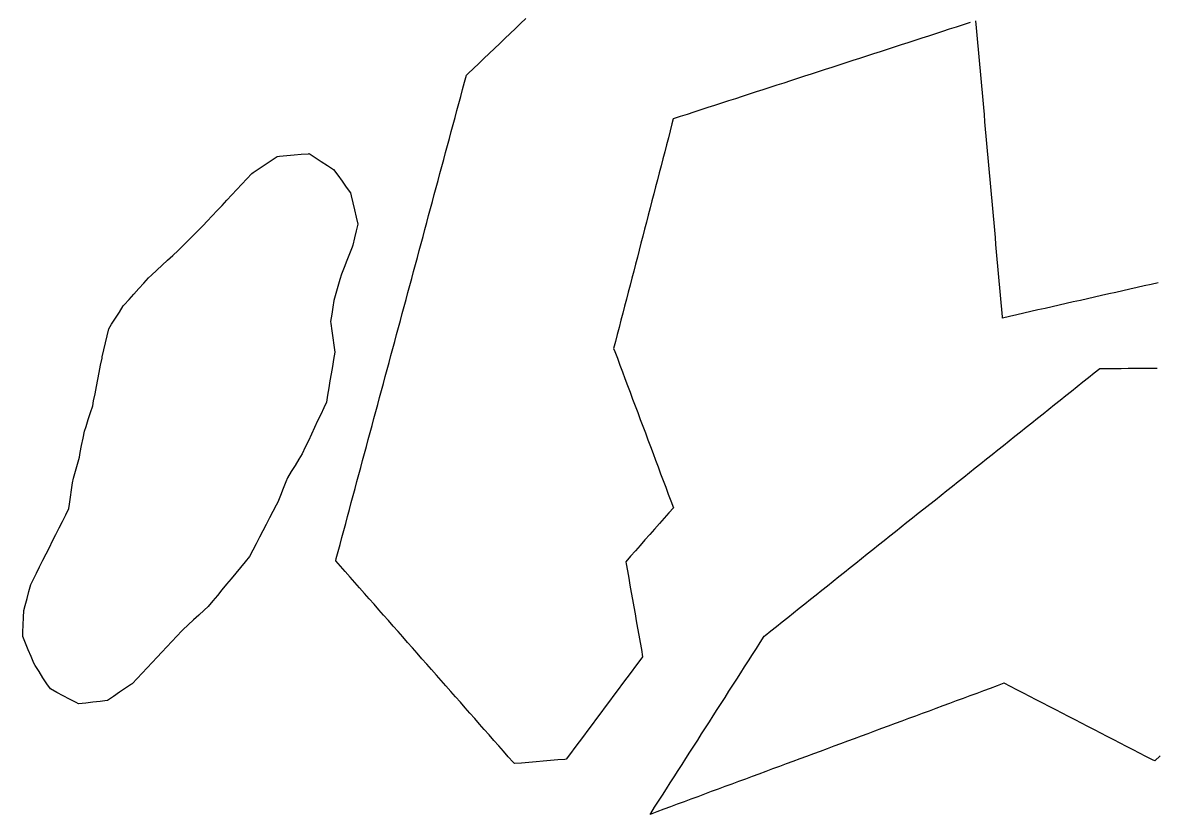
# Model space of a CAD drawing. Header units: millimetres. Extents: x 230 to 3347, y 514 to 5196.
# Drawn here: x 1893.8 to 2050.1, y 3985.7 to 4094.8 of the extents above; entities that cross this region are included whole.
import ezdxf

# ---------------------------------------------------------------- set-up
doc = ezdxf.new("R2010")
doc.units = ezdxf.units.MM
for name, color, linetype in [('ALL_HOLES', 1, 'Continuous'), ('ALL_ISLANDS', 7, 'Continuous'), ('OUTLINE_ISLAND_01', 7, 'Continuous'), ('OUTLINE_ISLAND_01_HOLE_272', 1, 'Continuous')]:
    doc.layers.add(name, color=color, linetype=linetype)

msp = doc.modelspace()

# ---------------------------------------------------------------- linework, layer by layer
at = {"layer": 'ALL_HOLES'}
msp.add_lwpolyline([(1933.3165, 4076.7615), (1934.1549, 4076.2165), (1934.9934, 4075.6715), (1935.8318, 4075.1265), (1936.6703, 4074.5816), (1937.255, 4073.7785), (1937.8436, 4072.9701), (1938.4322, 4072.1616), (1939.0207, 4071.3532), (1939.116, 4070.9464), (1939.3439, 4069.9727), (1939.5718, 4068.999), (1939.7998, 4068.0253), (1940.0277, 4067.0517), (1939.8076, 4066.1102), (1939.5799, 4065.1365), (1939.3522, 4064.1628), (1939.2372, 4063.8735), (1938.8679, 4062.9442), (1938.4986, 4062.0149), (1938.1292, 4061.0856), (1937.7599, 4060.1563), (1937.5378, 4059.3943), (1937.2579, 4058.4343), (1936.9781, 4057.4742), (1936.6983, 4056.5142), (1936.5653, 4055.6038), (1936.4209, 4054.6143), (1936.2764, 4053.6248), (1936.3132, 4053.3495), (1936.4458, 4052.3583), (1936.5784, 4051.3671), (1936.711, 4050.376), (1936.8436, 4049.3848), (1936.6796, 4048.4005), (1936.5153, 4047.4141), (1936.351, 4046.4277), (1936.1866, 4045.4413), (1936.0223, 4044.4549), (1935.858, 4043.4685), (1935.6937, 4042.4821), (1935.3349, 4041.7182), (1934.9099, 4040.813), (1934.4849, 4039.9078), (1934.0598, 4039.0027), (1933.6348, 4038.0975), (1933.2097, 4037.1923), (1932.7847, 4036.2871), (1932.3596, 4035.382), (1931.8988, 4034.6322), (1931.3753, 4033.7802), (1930.8517, 4032.9282), (1930.3281, 4032.0762), (1930.1002, 4031.5079), (1929.7281, 4030.5797), (1929.3559, 4029.6515), (1928.9838, 4028.7234), (1928.7747, 4028.3178), (1928.3164, 4027.429), (1927.8581, 4026.5402), (1927.3998, 4025.6514), (1926.9416, 4024.7626), (1926.4833, 4023.8738), (1926.025, 4022.985), (1925.5667, 4022.0962), (1925.1085, 4021.2074), (1924.5004, 4020.476), (1923.8611, 4019.7071), (1923.2217, 4018.9381), (1922.5824, 4018.1692), (1921.9431, 4017.4002), (1921.3038, 4016.6313), (1920.6645, 4015.8623), (1920.0252, 4015.0934), (1919.3859, 4014.3244), (1918.8572, 4013.8349), (1918.1234, 4013.1555), (1917.3897, 4012.4761), (1916.6559, 4011.7967), (1915.9221, 4011.1173), (1915.7767, 4010.9631), (1915.0906, 4010.2356), (1914.4045, 4009.508), (1913.7184, 4008.7805), (1913.0323, 4008.053), (1912.3463, 4007.3255), (1911.6602, 4006.598), (1910.9741, 4005.8704), (1910.288, 4005.1429), (1909.6019, 4004.4154), (1908.9158, 4003.6879), (1908.8444, 4003.6389), (1908.0196, 4003.0734), (1907.1949, 4002.5079), (1906.3701, 4001.9424), (1905.5453, 4001.377), (1905.4955, 4001.3712), (1904.5021, 4001.2564), (1903.5087, 4001.1415), (1902.5153, 4001.0267), (1901.522, 4000.9119), (1901.1929, 4001.0864), (1900.3094, 4001.5548), (1899.4258, 4002.0232), (1898.5423, 4002.4916), (1897.6588, 4002.96), (1897.1838, 4003.6825), (1896.6345, 4004.5181), (1896.0851, 4005.3537), (1895.5358, 4006.1892), (1895.393, 4006.5266), (1895.0031, 4007.4474), (1894.6132, 4008.3683), (1894.2233, 4009.2892), (1893.8335, 4010.21), (1893.8607, 4010.8055), (1893.9065, 4011.8045), (1893.9522, 4012.8034), (1893.9979, 4013.8024), (1894.1763, 4014.4716), (1894.4338, 4015.4379), (1894.6912, 4016.4042), (1894.9487, 4017.3705), (1895.2738, 4018.0179), (1895.7224, 4018.9116), (1896.1711, 4019.8053), (1896.6197, 4020.699), (1897.0684, 4021.5927), (1897.517, 4022.4864), (1897.9657, 4023.3801), (1898.4144, 4024.2738), (1898.863, 4025.1675), (1899.3117, 4026.0612), (1899.7603, 4026.9549), (1900.209, 4027.8486), (1900.2867, 4028.4294), (1900.4194, 4029.4206), (1900.552, 4030.4117), (1900.6847, 4031.4029), (1900.8565, 4032.0339), (1901.1191, 4032.9987), (1901.3818, 4033.9636), (1901.6445, 4034.9285), (1901.7692, 4035.5588), (1901.9632, 4036.5398), (1902.1572, 4037.5208), (1902.3512, 4038.5018), (1902.5647, 4039.1635), (1902.8719, 4040.1152), (1903.179, 4041.0669), (1903.4862, 4042.0185), (1903.616, 4042.6805), (1903.8083, 4043.6618), (1904.0007, 4044.6432), (1904.1931, 4045.6245), (1904.3855, 4046.6058), (1904.5778, 4047.5871), (1904.7702, 4048.5685), (1904.8084, 4048.7344), (1905.0327, 4049.7089), (1905.2571, 4050.6835), (1905.4814, 4051.658), (1905.7057, 4052.6325), (1906.089, 4053.2362), (1906.625, 4054.0804), (1907.1609, 4054.9246), (1907.6969, 4055.7689), (1907.8363, 4055.9234), (1908.506, 4056.6661), (1909.1757, 4057.4087), (1909.8455, 4058.1513), (1910.5152, 4058.8939), (1911.1849, 4059.6366), (1911.5943, 4060.0161), (1912.3276, 4060.6959), (1913.061, 4061.3758), (1913.7943, 4062.0556), (1914.5277, 4062.7355), (1915.2611, 4063.4153), (1915.8888, 4064.042), (1916.5965, 4064.7485), (1917.3042, 4065.455), (1918.0119, 4066.1615), (1918.7197, 4066.868), (1919.2562, 4067.442), (1919.939, 4068.1725), (1920.6218, 4068.9031), (1921.3047, 4069.6337), (1921.9875, 4070.3643), (1922.6704, 4071.0948), (1923.3532, 4071.8254), (1924.036, 4072.556), (1924.7189, 4073.2865), (1925.4017, 4074.0171), (1925.5941, 4074.1474), (1926.422, 4074.7082), (1927.25, 4075.269), (1928.0779, 4075.8298), (1928.9058, 4076.3907), (1929.2434, 4076.419), (1930.2399, 4076.5028), (1931.2364, 4076.5866), (1932.2329, 4076.6704), (1933.2294, 4076.7542)], close=True, dxfattribs=at)
at = {"layer": 'ALL_ISLANDS'}
for points in [[(2024.3939, 4094.8304), (2023.4427, 4094.5218), (2022.4915, 4094.2131), (2021.5404, 4093.9045), (2020.5892, 4093.5959), (2019.638, 4093.2872), (2018.6868, 4092.9786), (2017.7357, 4092.6699), (2016.7845, 4092.3613), (2015.8333, 4092.0526), (2014.8821, 4091.744), (2013.9309, 4091.4353), (2012.9798, 4091.1267), (2012.0286, 4090.818), (2011.0774, 4090.5094), (2010.1262, 4090.2008), (2009.1751, 4089.8921), (2008.2239, 4089.5835), (2007.2727, 4089.2748), (2006.3215, 4088.9662), (2005.3704, 4088.6575), (2004.4192, 4088.3489), (2003.468, 4088.0402), (2002.5168, 4087.7316), (2001.5656, 4087.423), (2000.6145, 4087.1143), (1999.6633, 4086.8057), (1998.7121, 4086.497), (1997.7609, 4086.1884), (1996.8098, 4085.8797), (1995.8586, 4085.5711), (1994.9074, 4085.2624), (1993.9562, 4084.9538), (1993.005, 4084.6451), (1992.0539, 4084.3365), (1991.1027, 4084.0279), (1990.1515, 4083.7192), (1989.2003, 4083.4106), (1988.2492, 4083.1019), (1987.298, 4082.7933), (1986.3468, 4082.4846), (1985.3956, 4082.176), (1984.4445, 4081.8673), (1983.4933, 4081.5587), (1983.3187, 4080.886), (1983.0674, 4079.9181), (1982.8161, 4078.9502), (1982.5649, 4077.9823), (1982.3136, 4077.0144), (1982.0623, 4076.0464), (1981.8111, 4075.0785), (1981.5598, 4074.1106), (1981.3086, 4073.1427), (1981.0573, 4072.1748), (1980.806, 4071.2068), (1980.5548, 4070.2389), (1980.3035, 4069.271), (1980.0523, 4068.3031), (1979.801, 4067.3352), (1979.5497, 4066.3672), (1979.2985, 4065.3993), (1979.0472, 4064.4314), (1978.7959, 4063.4635), (1978.5447, 4062.4956), (1978.2934, 4061.5276), (1978.0422, 4060.5597), (1977.7909, 4059.5918), (1977.5396, 4058.6239), (1977.2884, 4057.656), (1977.0371, 4056.6881), (1976.7858, 4055.7201), (1976.5346, 4054.7522), (1976.2833, 4053.7843), (1976.0321, 4052.8164), (1975.7808, 4051.8485), (1975.5295, 4050.8805), (1975.2783, 4049.9126), (1975.4371, 4049.489), (1975.7882, 4048.5526), (1976.1393, 4047.6163), (1976.4905, 4046.68), (1976.8416, 4045.7436), (1977.1927, 4044.8073), (1977.5438, 4043.871), (1977.8949, 4042.9346), (1978.246, 4041.9983), (1978.5971, 4041.062), (1978.9482, 4040.1256), (1979.2993, 4039.1893), (1979.6504, 4038.253), (1980.0016, 4037.3166), (1980.3527, 4036.3803), (1980.7038, 4035.444), (1981.0549, 4034.5076), (1981.406, 4033.5713), (1981.7571, 4032.635), (1982.1082, 4031.6986), (1982.4593, 4030.7623), (1982.8104, 4029.826), (1983.1615, 4028.8896), (1983.5126, 4027.9533), (1982.9009, 4027.26), (1982.2393, 4026.5102), (1981.5776, 4025.7603), (1980.916, 4025.0105), (1980.2544, 4024.2607), (1979.5928, 4023.5108), (1978.9311, 4022.761), (1978.2695, 4022.0112), (1977.6079, 4021.2614), (1976.9462, 4020.5115), (1976.9991, 4020.2143), (1977.1742, 4019.2297), (1977.3494, 4018.2452), (1977.5245, 4017.2606), (1977.6996, 4016.2761), (1977.8748, 4015.2915), (1978.0499, 4014.307), (1978.225, 4013.3224), (1978.4001, 4012.3379), (1978.5753, 4011.3533), (1978.7504, 4010.3688), (1978.9255, 4009.3843), (1979.1007, 4008.3997), (1979.2758, 4007.4152), (1978.8973, 4006.9067), (1978.3001, 4006.1045), (1977.703, 4005.3024), (1977.1059, 4004.5002), (1976.5087, 4003.6981), (1975.9116, 4002.896), (1975.3145, 4002.0938), (1974.7173, 4001.2917), (1974.1202, 4000.4895), (1973.5231, 3999.6874), (1972.9259, 3998.8852), (1972.3288, 3998.0831), (1971.7317, 3997.281), (1971.1345, 3996.4788), (1970.5374, 3995.6767), (1969.9403, 3994.8745), (1969.3431, 3994.0724), (1968.746, 3993.2703), (1968.5707, 3993.2555), (1967.5742, 3993.172), (1966.5777, 3993.0884), (1965.5811, 3993.0049), (1964.5846, 3992.9213), (1963.5881, 3992.8377), (1962.5916, 3992.7542), (1961.5951, 3992.6706), (1961.4196, 3992.87), (1960.7588, 3993.6205), (1960.098, 3994.3711), (1959.4371, 3995.1216), (1958.7763, 3995.8722), (1958.1155, 3996.6227), (1957.4547, 3997.3732), (1956.7938, 3998.1238), (1956.133, 3998.8743), (1955.4722, 3999.6249), (1954.8114, 4000.3754), (1954.1505, 4001.1259), (1953.4897, 4001.8765), (1952.8289, 4002.627), (1952.1681, 4003.3776), (1951.5073, 4004.1281), (1950.8464, 4004.8787), (1950.1856, 4005.6292), (1949.5248, 4006.3797), (1948.864, 4007.1303), (1948.2031, 4007.8808), (1947.5423, 4008.6314), (1946.8815, 4009.3819), (1946.2207, 4010.1325), (1945.5598, 4010.883), (1944.899, 4011.6335), (1944.2382, 4012.3841), (1943.5774, 4013.1346), (1942.9166, 4013.8852), (1942.2557, 4014.6357), (1941.5949, 4015.3862), (1940.9341, 4016.1368), (1940.2733, 4016.8873), (1939.6124, 4017.6379), (1938.9516, 4018.3884), (1938.2908, 4019.139), (1937.63, 4019.8895), (1936.9692, 4020.64), (1937.0476, 4020.9316), (1937.3076, 4021.8972), (1937.5676, 4022.8629), (1937.8275, 4023.8285), (1938.0875, 4024.7941), (1938.3474, 4025.7597), (1938.6074, 4026.7253), (1938.8673, 4027.691), (1939.1273, 4028.6566), (1939.3872, 4029.6222), (1939.6472, 4030.5878), (1939.9071, 4031.5534), (1940.1671, 4032.5191), (1940.4271, 4033.4847), (1940.687, 4034.4503), (1940.947, 4035.4159), (1941.2069, 4036.3816), (1941.4669, 4037.3472), (1941.7268, 4038.3128), (1941.9868, 4039.2784), (1942.2467, 4040.244), (1942.5067, 4041.2097), (1942.7666, 4042.1753), (1943.0266, 4043.1409), (1943.2866, 4044.1065), (1943.5465, 4045.0721), (1943.8065, 4046.0378), (1944.0664, 4047.0034), (1944.3264, 4047.969), (1944.5863, 4048.9346), (1944.8463, 4049.9002), (1945.1062, 4050.8659), (1945.3662, 4051.8315), (1945.6261, 4052.7971), (1945.8861, 4053.7627), (1946.146, 4054.7284), (1946.406, 4055.694), (1946.666, 4056.6596), (1946.9259, 4057.6252), (1947.1859, 4058.5908), (1947.4458, 4059.5565), (1947.7058, 4060.5221), (1947.9657, 4061.4877), (1948.2257, 4062.4533), (1948.4856, 4063.4189), (1948.7456, 4064.3846), (1949.0055, 4065.3502), (1949.2655, 4066.3158), (1949.5255, 4067.2814), (1949.7854, 4068.247), (1950.0454, 4069.2127), (1950.3053, 4070.1783), (1950.5653, 4071.1439), (1950.8252, 4072.1095), (1951.0852, 4073.0751), (1951.3451, 4074.0408), (1951.6051, 4075.0064), (1951.865, 4075.972), (1952.125, 4076.9376), (1952.385, 4077.9033), (1952.6449, 4078.8689), (1952.9049, 4079.8345), (1953.1648, 4080.8001), (1953.4248, 4081.7657), (1953.6847, 4082.7314), (1953.9447, 4083.697), (1954.2046, 4084.6626), (1954.4646, 4085.6282), (1954.7245, 4086.5938), (1954.9845, 4087.5595), (1955.2402, 4087.8042), (1955.9626, 4088.4957), (1956.685, 4089.1871), (1957.4075, 4089.8786), (1958.1299, 4090.57), (1958.8523, 4091.2615), (1959.5747, 4091.953), (1960.2971, 4092.6444), (1961.0195, 4093.3359), (1961.742, 4094.0273), (1962.4644, 4094.7188), (1963.1868, 4095.4103)], [(2050.3333, 4058.961), (2049.358, 4058.7403), (2048.3827, 4058.5195), (2047.4073, 4058.2988), (2046.432, 4058.078), (2045.4567, 4057.8573), (2044.4813, 4057.6365), (2043.506, 4057.4158), (2042.5307, 4057.1951), (2041.5553, 4056.9743), (2040.58, 4056.7536), (2039.6047, 4056.5328), (2038.6293, 4056.3121), (2037.654, 4056.0913), (2036.6787, 4055.8706), (2035.7034, 4055.6498), (2034.728, 4055.4291), (2033.7527, 4055.2084), (2032.7774, 4054.9876), (2031.802, 4054.7669), (2030.8267, 4054.5461), (2029.8514, 4054.3254), (2028.876, 4054.1046), (2028.8623, 4054.2578), (2028.7732, 4055.2538), (2028.6841, 4056.2499), (2028.5949, 4057.2459), (2028.5058, 4058.2419), (2028.4167, 4059.2379), (2028.3276, 4060.2339), (2028.2384, 4061.23), (2028.1493, 4062.226), (2028.0602, 4063.222), (2027.9711, 4064.218), (2027.8819, 4065.214), (2027.7928, 4066.2101), (2027.7037, 4067.2061), (2027.6146, 4068.2021), (2027.5254, 4069.1981), (2027.4363, 4070.1941), (2027.3472, 4071.1902), (2027.258, 4072.1862), (2027.1689, 4073.1822), (2027.0798, 4074.1782), (2026.9907, 4075.1742), (2026.9015, 4076.1703), (2026.8124, 4077.1663), (2026.7233, 4078.1623), (2026.6342, 4079.1583), (2026.545, 4080.1543), (2026.4559, 4081.1504), (2026.3668, 4082.1464), (2026.2777, 4083.1424), (2026.1885, 4084.1384), (2026.0994, 4085.1344), (2026.0103, 4086.1305), (2025.9212, 4087.1265), (2025.832, 4088.1225), (2025.7429, 4089.1185), (2025.6538, 4090.1145), (2025.5646, 4091.1106), (2025.4755, 4092.1066), (2025.3864, 4093.1026), (2025.2973, 4094.0986), (2025.2081, 4095.0947)], [(2050.5786, 3993.7312), (2049.8493, 3993.047), (2049.5291, 3993.2121), (2048.6403, 3993.6703), (2047.7515, 3994.1286), (2046.8627, 3994.5868), (2045.9738, 3995.0451), (2045.085, 3995.5034), (2044.1962, 3995.9616), (2043.3074, 3996.4199), (2042.4186, 3996.8781), (2041.5297, 3997.3364), (2040.6409, 3997.7946), (2039.7521, 3998.2529), (2038.8633, 3998.7111), (2037.9745, 3999.1694), (2037.0856, 3999.6276), (2036.1968, 4000.0859), (2035.308, 4000.5441), (2034.4192, 4001.0024), (2033.5304, 4001.4607), (2032.6415, 4001.9189), (2031.7527, 4002.3772), (2030.8639, 4002.8354), (2029.9751, 4003.2937), (2029.0862, 4003.7519), (2029.0638, 4003.7436), (2028.1261, 4003.3963), (2027.1884, 4003.0489), (2026.2506, 4002.7015), (2025.3129, 4002.3542), (2024.3752, 4002.0068), (2023.4374, 4001.6594), (2022.4997, 4001.3121), (2021.562, 4000.9647), (2020.6242, 4000.6174), (2019.6865, 4000.27), (2018.7488, 3999.9226), (2017.811, 3999.5753), (2016.8733, 3999.2279), (2015.9356, 3998.8805), (2014.9979, 3998.5332), (2014.0601, 3998.1858), (2013.1224, 3997.8384), (2012.1847, 3997.4911), (2011.2469, 3997.1437), (2010.3092, 3996.7964), (2009.3715, 3996.449), (2008.4337, 3996.1016), (2007.496, 3995.7543), (2006.5583, 3995.4069), (2005.6205, 3995.0595), (2004.6828, 3994.7122), (2003.7451, 3994.3648), (2002.8074, 3994.0175), (2001.8696, 3993.6701), (2000.9319, 3993.3227), (1999.9942, 3992.9754), (1999.0564, 3992.628), (1998.1187, 3992.2806), (1997.181, 3991.9333), (1996.2432, 3991.5859), (1995.3055, 3991.2386), (1994.3678, 3990.8912), (1993.43, 3990.5438), (1992.4923, 3990.1965), (1991.5546, 3989.8491), (1990.6169, 3989.5017), (1989.6791, 3989.1544), (1988.7414, 3988.807), (1987.8037, 3988.4596), (1986.8659, 3988.1123), (1985.9282, 3987.7649), (1984.9905, 3987.4176), (1984.0527, 3987.0702), (1983.115, 3986.7228), (1982.1773, 3986.3755), (1981.2395, 3986.0281), (1980.3018, 3985.6807), (1980.3846, 3985.8099), (1980.9241, 3986.6519), (1981.4636, 3987.4938), (1982.0031, 3988.3358), (1982.5426, 3989.1778), (1983.0821, 3990.0198), (1983.6216, 3990.8618), (1984.1611, 3991.7038), (1984.7006, 3992.5458), (1985.2401, 3993.3877), (1985.7796, 3994.2297), (1986.3191, 3995.0717), (1986.8586, 3995.9137), (1987.3981, 3996.7557), (1987.9376, 3997.5977), (1988.4771, 3998.4396), (1989.0166, 3999.2816), (1989.5561, 4000.1236), (1990.0956, 4000.9656), (1990.6351, 4001.8076), (1991.1746, 4002.6496), (1991.7141, 4003.4915), (1992.2536, 4004.3335), (1992.7931, 4005.1755), (1993.3326, 4006.0175), (1993.8721, 4006.8595), (1994.4116, 4007.7015), (1994.9511, 4008.5434), (1995.4906, 4009.3854), (1996.0301, 4010.2274), (1996.1707, 4010.3396), (1996.9521, 4010.9636), (1997.7335, 4011.5876), (1998.5149, 4012.2117), (1999.2963, 4012.8357), (2000.0778, 4013.4597), (2000.8592, 4014.0837), (2001.6406, 4014.7077), (2002.422, 4015.3317), (2003.2034, 4015.9557), (2003.9848, 4016.5797), (2004.7663, 4017.2037), (2005.5477, 4017.8277), (2006.3291, 4018.4517), (2007.1105, 4019.0758), (2007.8919, 4019.6998), (2008.6733, 4020.3238), (2009.4548, 4020.9478), (2010.2362, 4021.5718), (2011.0176, 4022.1958), (2011.799, 4022.8198), (2012.5804, 4023.4438), (2013.3618, 4024.0678), (2014.1433, 4024.6918), (2014.9247, 4025.3158), (2015.7061, 4025.9399), (2016.4875, 4026.5639), (2017.2689, 4027.1879), (2018.0504, 4027.8119), (2018.8318, 4028.4359), (2019.6132, 4029.0599), (2020.3946, 4029.6839), (2021.176, 4030.3079), (2021.9574, 4030.9319), (2022.7389, 4031.5559), (2023.5203, 4032.1799), (2024.3017, 4032.804), (2025.0831, 4033.428), (2025.8645, 4034.052), (2026.6459, 4034.676), (2027.4274, 4035.3), (2028.2088, 4035.924), (2028.9902, 4036.548), (2029.7716, 4037.172), (2030.553, 4037.796), (2031.3344, 4038.42), (2032.1159, 4039.0441), (2032.8973, 4039.6681), (2033.6787, 4040.2921), (2034.4601, 4040.9161), (2035.2415, 4041.5401), (2036.0229, 4042.1641), (2036.8044, 4042.7881), (2037.5858, 4043.4121), (2038.3672, 4044.0361), (2039.1486, 4044.6601), (2039.93, 4045.2841), (2040.7114, 4045.9082), (2041.4929, 4046.5322), (2042.2743, 4047.1562), (2043.2055, 4047.1589), (2044.2055, 4047.1619), (2045.2055, 4047.1648), (2046.2055, 4047.1678), (2047.2055, 4047.1708), (2048.2055, 4047.1737), (2049.2055, 4047.1767), (2050.2055, 4047.1797)]]:
    msp.add_lwpolyline(points, dxfattribs=at)
at = {"layer": 'OUTLINE_ISLAND_01'}
for points in [[(2024.3939, 4094.8304), (2023.4427, 4094.5218), (2022.4915, 4094.2131), (2021.5404, 4093.9045), (2020.5892, 4093.5959), (2019.638, 4093.2872), (2018.6868, 4092.9786), (2017.7357, 4092.6699), (2016.7845, 4092.3613), (2015.8333, 4092.0526), (2014.8821, 4091.744), (2013.9309, 4091.4353), (2012.9798, 4091.1267), (2012.0286, 4090.818), (2011.0774, 4090.5094), (2010.1262, 4090.2008), (2009.1751, 4089.8921), (2008.2239, 4089.5835), (2007.2727, 4089.2748), (2006.3215, 4088.9662), (2005.3704, 4088.6575), (2004.4192, 4088.3489), (2003.468, 4088.0402), (2002.5168, 4087.7316), (2001.5656, 4087.423), (2000.6145, 4087.1143), (1999.6633, 4086.8057), (1998.7121, 4086.497), (1997.7609, 4086.1884), (1996.8098, 4085.8797), (1995.8586, 4085.5711), (1994.9074, 4085.2624), (1993.9562, 4084.9538), (1993.005, 4084.6451), (1992.0539, 4084.3365), (1991.1027, 4084.0279), (1990.1515, 4083.7192), (1989.2003, 4083.4106), (1988.2492, 4083.1019), (1987.298, 4082.7933), (1986.3468, 4082.4846), (1985.3956, 4082.176), (1984.4445, 4081.8673), (1983.4933, 4081.5587), (1983.3187, 4080.886), (1983.0674, 4079.9181), (1982.8161, 4078.9502), (1982.5649, 4077.9823), (1982.3136, 4077.0144), (1982.0623, 4076.0464), (1981.8111, 4075.0785), (1981.5598, 4074.1106), (1981.3086, 4073.1427), (1981.0573, 4072.1748), (1980.806, 4071.2068), (1980.5548, 4070.2389), (1980.3035, 4069.271), (1980.0523, 4068.3031), (1979.801, 4067.3352), (1979.5497, 4066.3672), (1979.2985, 4065.3993), (1979.0472, 4064.4314), (1978.7959, 4063.4635), (1978.5447, 4062.4956), (1978.2934, 4061.5276), (1978.0422, 4060.5597), (1977.7909, 4059.5918), (1977.5396, 4058.6239), (1977.2884, 4057.656), (1977.0371, 4056.6881), (1976.7858, 4055.7201), (1976.5346, 4054.7522), (1976.2833, 4053.7843), (1976.0321, 4052.8164), (1975.7808, 4051.8485), (1975.5295, 4050.8805), (1975.2783, 4049.9126), (1975.4371, 4049.489), (1975.7882, 4048.5526), (1976.1393, 4047.6163), (1976.4905, 4046.68), (1976.8416, 4045.7436), (1977.1927, 4044.8073), (1977.5438, 4043.871), (1977.8949, 4042.9346), (1978.246, 4041.9983), (1978.5971, 4041.062), (1978.9482, 4040.1256), (1979.2993, 4039.1893), (1979.6504, 4038.253), (1980.0016, 4037.3166), (1980.3527, 4036.3803), (1980.7038, 4035.444), (1981.0549, 4034.5076), (1981.406, 4033.5713), (1981.7571, 4032.635), (1982.1082, 4031.6986), (1982.4593, 4030.7623), (1982.8104, 4029.826), (1983.1615, 4028.8896), (1983.5126, 4027.9533), (1982.9009, 4027.26), (1982.2393, 4026.5102), (1981.5776, 4025.7603), (1980.916, 4025.0105), (1980.2544, 4024.2607), (1979.5928, 4023.5108), (1978.9311, 4022.761), (1978.2695, 4022.0112), (1977.6079, 4021.2614), (1976.9462, 4020.5115), (1976.9991, 4020.2143), (1977.1742, 4019.2297), (1977.3494, 4018.2452), (1977.5245, 4017.2606), (1977.6996, 4016.2761), (1977.8748, 4015.2915), (1978.0499, 4014.307), (1978.225, 4013.3224), (1978.4001, 4012.3379), (1978.5753, 4011.3533), (1978.7504, 4010.3688), (1978.9255, 4009.3843), (1979.1007, 4008.3997), (1979.2758, 4007.4152), (1978.8973, 4006.9067), (1978.3001, 4006.1045), (1977.703, 4005.3024), (1977.1059, 4004.5002), (1976.5087, 4003.6981), (1975.9116, 4002.896), (1975.3145, 4002.0938), (1974.7173, 4001.2917), (1974.1202, 4000.4895), (1973.5231, 3999.6874), (1972.9259, 3998.8852), (1972.3288, 3998.0831), (1971.7317, 3997.281), (1971.1345, 3996.4788), (1970.5374, 3995.6767), (1969.9403, 3994.8745), (1969.3431, 3994.0724), (1968.746, 3993.2703), (1968.5707, 3993.2555), (1967.5742, 3993.172), (1966.5777, 3993.0884), (1965.5811, 3993.0049), (1964.5846, 3992.9213), (1963.5881, 3992.8377), (1962.5916, 3992.7542), (1961.5951, 3992.6706), (1961.4196, 3992.87), (1960.7588, 3993.6205), (1960.098, 3994.3711), (1959.4371, 3995.1216), (1958.7763, 3995.8722), (1958.1155, 3996.6227), (1957.4547, 3997.3732), (1956.7938, 3998.1238), (1956.133, 3998.8743), (1955.4722, 3999.6249), (1954.8114, 4000.3754), (1954.1505, 4001.1259), (1953.4897, 4001.8765), (1952.8289, 4002.627), (1952.1681, 4003.3776), (1951.5073, 4004.1281), (1950.8464, 4004.8787), (1950.1856, 4005.6292), (1949.5248, 4006.3797), (1948.864, 4007.1303), (1948.2031, 4007.8808), (1947.5423, 4008.6314), (1946.8815, 4009.3819), (1946.2207, 4010.1325), (1945.5598, 4010.883), (1944.899, 4011.6335), (1944.2382, 4012.3841), (1943.5774, 4013.1346), (1942.9166, 4013.8852), (1942.2557, 4014.6357), (1941.5949, 4015.3862), (1940.9341, 4016.1368), (1940.2733, 4016.8873), (1939.6124, 4017.6379), (1938.9516, 4018.3884), (1938.2908, 4019.139), (1937.63, 4019.8895), (1936.9692, 4020.64), (1937.0476, 4020.9316), (1937.3076, 4021.8972), (1937.5676, 4022.8629), (1937.8275, 4023.8285), (1938.0875, 4024.7941), (1938.3474, 4025.7597), (1938.6074, 4026.7253), (1938.8673, 4027.691), (1939.1273, 4028.6566), (1939.3872, 4029.6222), (1939.6472, 4030.5878), (1939.9071, 4031.5534), (1940.1671, 4032.5191), (1940.4271, 4033.4847), (1940.687, 4034.4503), (1940.947, 4035.4159), (1941.2069, 4036.3816), (1941.4669, 4037.3472), (1941.7268, 4038.3128), (1941.9868, 4039.2784), (1942.2467, 4040.244), (1942.5067, 4041.2097), (1942.7666, 4042.1753), (1943.0266, 4043.1409), (1943.2866, 4044.1065), (1943.5465, 4045.0721), (1943.8065, 4046.0378), (1944.0664, 4047.0034), (1944.3264, 4047.969), (1944.5863, 4048.9346), (1944.8463, 4049.9002), (1945.1062, 4050.8659), (1945.3662, 4051.8315), (1945.6261, 4052.7971), (1945.8861, 4053.7627), (1946.146, 4054.7284), (1946.406, 4055.694), (1946.666, 4056.6596), (1946.9259, 4057.6252), (1947.1859, 4058.5908), (1947.4458, 4059.5565), (1947.7058, 4060.5221), (1947.9657, 4061.4877), (1948.2257, 4062.4533), (1948.4856, 4063.4189), (1948.7456, 4064.3846), (1949.0055, 4065.3502), (1949.2655, 4066.3158), (1949.5255, 4067.2814), (1949.7854, 4068.247), (1950.0454, 4069.2127), (1950.3053, 4070.1783), (1950.5653, 4071.1439), (1950.8252, 4072.1095), (1951.0852, 4073.0751), (1951.3451, 4074.0408), (1951.6051, 4075.0064), (1951.865, 4075.972), (1952.125, 4076.9376), (1952.385, 4077.9033), (1952.6449, 4078.8689), (1952.9049, 4079.8345), (1953.1648, 4080.8001), (1953.4248, 4081.7657), (1953.6847, 4082.7314), (1953.9447, 4083.697), (1954.2046, 4084.6626), (1954.4646, 4085.6282), (1954.7245, 4086.5938), (1954.9845, 4087.5595), (1955.2402, 4087.8042), (1955.9626, 4088.4957), (1956.685, 4089.1871), (1957.4075, 4089.8786), (1958.1299, 4090.57), (1958.8523, 4091.2615), (1959.5747, 4091.953), (1960.2971, 4092.6444), (1961.0195, 4093.3359), (1961.742, 4094.0273), (1962.4644, 4094.7188), (1963.1868, 4095.4103)], [(2050.3333, 4058.961), (2049.358, 4058.7403), (2048.3827, 4058.5195), (2047.4073, 4058.2988), (2046.432, 4058.078), (2045.4567, 4057.8573), (2044.4813, 4057.6365), (2043.506, 4057.4158), (2042.5307, 4057.1951), (2041.5553, 4056.9743), (2040.58, 4056.7536), (2039.6047, 4056.5328), (2038.6293, 4056.3121), (2037.654, 4056.0913), (2036.6787, 4055.8706), (2035.7034, 4055.6498), (2034.728, 4055.4291), (2033.7527, 4055.2084), (2032.7774, 4054.9876), (2031.802, 4054.7669), (2030.8267, 4054.5461), (2029.8514, 4054.3254), (2028.876, 4054.1046), (2028.8623, 4054.2578), (2028.7732, 4055.2538), (2028.6841, 4056.2499), (2028.5949, 4057.2459), (2028.5058, 4058.2419), (2028.4167, 4059.2379), (2028.3276, 4060.2339), (2028.2384, 4061.23), (2028.1493, 4062.226), (2028.0602, 4063.222), (2027.9711, 4064.218), (2027.8819, 4065.214), (2027.7928, 4066.2101), (2027.7037, 4067.2061), (2027.6146, 4068.2021), (2027.5254, 4069.1981), (2027.4363, 4070.1941), (2027.3472, 4071.1902), (2027.258, 4072.1862), (2027.1689, 4073.1822), (2027.0798, 4074.1782), (2026.9907, 4075.1742), (2026.9015, 4076.1703), (2026.8124, 4077.1663), (2026.7233, 4078.1623), (2026.6342, 4079.1583), (2026.545, 4080.1543), (2026.4559, 4081.1504), (2026.3668, 4082.1464), (2026.2777, 4083.1424), (2026.1885, 4084.1384), (2026.0994, 4085.1344), (2026.0103, 4086.1305), (2025.9212, 4087.1265), (2025.832, 4088.1225), (2025.7429, 4089.1185), (2025.6538, 4090.1145), (2025.5646, 4091.1106), (2025.4755, 4092.1066), (2025.3864, 4093.1026), (2025.2973, 4094.0986), (2025.2081, 4095.0947)], [(2050.5786, 3993.7312), (2049.8493, 3993.047), (2049.5291, 3993.2121), (2048.6403, 3993.6703), (2047.7515, 3994.1286), (2046.8627, 3994.5868), (2045.9738, 3995.0451), (2045.085, 3995.5034), (2044.1962, 3995.9616), (2043.3074, 3996.4199), (2042.4186, 3996.8781), (2041.5297, 3997.3364), (2040.6409, 3997.7946), (2039.7521, 3998.2529), (2038.8633, 3998.7111), (2037.9745, 3999.1694), (2037.0856, 3999.6276), (2036.1968, 4000.0859), (2035.308, 4000.5441), (2034.4192, 4001.0024), (2033.5304, 4001.4607), (2032.6415, 4001.9189), (2031.7527, 4002.3772), (2030.8639, 4002.8354), (2029.9751, 4003.2937), (2029.0862, 4003.7519), (2029.0638, 4003.7436), (2028.1261, 4003.3963), (2027.1884, 4003.0489), (2026.2506, 4002.7015), (2025.3129, 4002.3542), (2024.3752, 4002.0068), (2023.4374, 4001.6594), (2022.4997, 4001.3121), (2021.562, 4000.9647), (2020.6242, 4000.6174), (2019.6865, 4000.27), (2018.7488, 3999.9226), (2017.811, 3999.5753), (2016.8733, 3999.2279), (2015.9356, 3998.8805), (2014.9979, 3998.5332), (2014.0601, 3998.1858), (2013.1224, 3997.8384), (2012.1847, 3997.4911), (2011.2469, 3997.1437), (2010.3092, 3996.7964), (2009.3715, 3996.449), (2008.4337, 3996.1016), (2007.496, 3995.7543), (2006.5583, 3995.4069), (2005.6205, 3995.0595), (2004.6828, 3994.7122), (2003.7451, 3994.3648), (2002.8074, 3994.0175), (2001.8696, 3993.6701), (2000.9319, 3993.3227), (1999.9942, 3992.9754), (1999.0564, 3992.628), (1998.1187, 3992.2806), (1997.181, 3991.9333), (1996.2432, 3991.5859), (1995.3055, 3991.2386), (1994.3678, 3990.8912), (1993.43, 3990.5438), (1992.4923, 3990.1965), (1991.5546, 3989.8491), (1990.6169, 3989.5017), (1989.6791, 3989.1544), (1988.7414, 3988.807), (1987.8037, 3988.4596), (1986.8659, 3988.1123), (1985.9282, 3987.7649), (1984.9905, 3987.4176), (1984.0527, 3987.0702), (1983.115, 3986.7228), (1982.1773, 3986.3755), (1981.2395, 3986.0281), (1980.3018, 3985.6807), (1980.3846, 3985.8099), (1980.9241, 3986.6519), (1981.4636, 3987.4938), (1982.0031, 3988.3358), (1982.5426, 3989.1778), (1983.0821, 3990.0198), (1983.6216, 3990.8618), (1984.1611, 3991.7038), (1984.7006, 3992.5458), (1985.2401, 3993.3877), (1985.7796, 3994.2297), (1986.3191, 3995.0717), (1986.8586, 3995.9137), (1987.3981, 3996.7557), (1987.9376, 3997.5977), (1988.4771, 3998.4396), (1989.0166, 3999.2816), (1989.5561, 4000.1236), (1990.0956, 4000.9656), (1990.6351, 4001.8076), (1991.1746, 4002.6496), (1991.7141, 4003.4915), (1992.2536, 4004.3335), (1992.7931, 4005.1755), (1993.3326, 4006.0175), (1993.8721, 4006.8595), (1994.4116, 4007.7015), (1994.9511, 4008.5434), (1995.4906, 4009.3854), (1996.0301, 4010.2274), (1996.1707, 4010.3396), (1996.9521, 4010.9636), (1997.7335, 4011.5876), (1998.5149, 4012.2117), (1999.2963, 4012.8357), (2000.0778, 4013.4597), (2000.8592, 4014.0837), (2001.6406, 4014.7077), (2002.422, 4015.3317), (2003.2034, 4015.9557), (2003.9848, 4016.5797), (2004.7663, 4017.2037), (2005.5477, 4017.8277), (2006.3291, 4018.4517), (2007.1105, 4019.0758), (2007.8919, 4019.6998), (2008.6733, 4020.3238), (2009.4548, 4020.9478), (2010.2362, 4021.5718), (2011.0176, 4022.1958), (2011.799, 4022.8198), (2012.5804, 4023.4438), (2013.3618, 4024.0678), (2014.1433, 4024.6918), (2014.9247, 4025.3158), (2015.7061, 4025.9399), (2016.4875, 4026.5639), (2017.2689, 4027.1879), (2018.0504, 4027.8119), (2018.8318, 4028.4359), (2019.6132, 4029.0599), (2020.3946, 4029.6839), (2021.176, 4030.3079), (2021.9574, 4030.9319), (2022.7389, 4031.5559), (2023.5203, 4032.1799), (2024.3017, 4032.804), (2025.0831, 4033.428), (2025.8645, 4034.052), (2026.6459, 4034.676), (2027.4274, 4035.3), (2028.2088, 4035.924), (2028.9902, 4036.548), (2029.7716, 4037.172), (2030.553, 4037.796), (2031.3344, 4038.42), (2032.1159, 4039.0441), (2032.8973, 4039.6681), (2033.6787, 4040.2921), (2034.4601, 4040.9161), (2035.2415, 4041.5401), (2036.0229, 4042.1641), (2036.8044, 4042.7881), (2037.5858, 4043.4121), (2038.3672, 4044.0361), (2039.1486, 4044.6601), (2039.93, 4045.2841), (2040.7114, 4045.9082), (2041.4929, 4046.5322), (2042.2743, 4047.1562), (2043.2055, 4047.1589), (2044.2055, 4047.1619), (2045.2055, 4047.1648), (2046.2055, 4047.1678), (2047.2055, 4047.1708), (2048.2055, 4047.1737), (2049.2055, 4047.1767), (2050.2055, 4047.1797)]]:
    msp.add_lwpolyline(points, dxfattribs=at)
at = {"layer": 'OUTLINE_ISLAND_01_HOLE_272'}
msp.add_lwpolyline([(1933.3165, 4076.7615), (1934.1549, 4076.2165), (1934.9934, 4075.6715), (1935.8318, 4075.1265), (1936.6703, 4074.5816), (1937.255, 4073.7785), (1937.8436, 4072.9701), (1938.4322, 4072.1616), (1939.0207, 4071.3532), (1939.116, 4070.9464), (1939.3439, 4069.9727), (1939.5718, 4068.999), (1939.7998, 4068.0253), (1940.0277, 4067.0517), (1939.8076, 4066.1102), (1939.5799, 4065.1365), (1939.3522, 4064.1628), (1939.2372, 4063.8735), (1938.8679, 4062.9442), (1938.4986, 4062.0149), (1938.1292, 4061.0856), (1937.7599, 4060.1563), (1937.5378, 4059.3943), (1937.2579, 4058.4343), (1936.9781, 4057.4742), (1936.6983, 4056.5142), (1936.5653, 4055.6038), (1936.4209, 4054.6143), (1936.2764, 4053.6248), (1936.3132, 4053.3495), (1936.4458, 4052.3583), (1936.5784, 4051.3671), (1936.711, 4050.376), (1936.8436, 4049.3848), (1936.6796, 4048.4005), (1936.5153, 4047.4141), (1936.351, 4046.4277), (1936.1866, 4045.4413), (1936.0223, 4044.4549), (1935.858, 4043.4685), (1935.6937, 4042.4821), (1935.3349, 4041.7182), (1934.9099, 4040.813), (1934.4849, 4039.9078), (1934.0598, 4039.0027), (1933.6348, 4038.0975), (1933.2097, 4037.1923), (1932.7847, 4036.2871), (1932.3596, 4035.382), (1931.8988, 4034.6322), (1931.3753, 4033.7802), (1930.8517, 4032.9282), (1930.3281, 4032.0762), (1930.1002, 4031.5079), (1929.7281, 4030.5797), (1929.3559, 4029.6515), (1928.9838, 4028.7234), (1928.7747, 4028.3178), (1928.3164, 4027.429), (1927.8581, 4026.5402), (1927.3998, 4025.6514), (1926.9416, 4024.7626), (1926.4833, 4023.8738), (1926.025, 4022.985), (1925.5667, 4022.0962), (1925.1085, 4021.2074), (1924.5004, 4020.476), (1923.8611, 4019.7071), (1923.2217, 4018.9381), (1922.5824, 4018.1692), (1921.9431, 4017.4002), (1921.3038, 4016.6313), (1920.6645, 4015.8623), (1920.0252, 4015.0934), (1919.3859, 4014.3244), (1918.8572, 4013.8349), (1918.1234, 4013.1555), (1917.3897, 4012.4761), (1916.6559, 4011.7967), (1915.9221, 4011.1173), (1915.7767, 4010.9631), (1915.0906, 4010.2356), (1914.4045, 4009.508), (1913.7184, 4008.7805), (1913.0323, 4008.053), (1912.3463, 4007.3255), (1911.6602, 4006.598), (1910.9741, 4005.8704), (1910.288, 4005.1429), (1909.6019, 4004.4154), (1908.9158, 4003.6879), (1908.8444, 4003.6389), (1908.0196, 4003.0734), (1907.1949, 4002.5079), (1906.3701, 4001.9424), (1905.5453, 4001.377), (1905.4955, 4001.3712), (1904.5021, 4001.2564), (1903.5087, 4001.1415), (1902.5153, 4001.0267), (1901.522, 4000.9119), (1901.1929, 4001.0864), (1900.3094, 4001.5548), (1899.4258, 4002.0232), (1898.5423, 4002.4916), (1897.6588, 4002.96), (1897.1838, 4003.6825), (1896.6345, 4004.5181), (1896.0851, 4005.3537), (1895.5358, 4006.1892), (1895.393, 4006.5266), (1895.0031, 4007.4474), (1894.6132, 4008.3683), (1894.2233, 4009.2892), (1893.8335, 4010.21), (1893.8607, 4010.8055), (1893.9065, 4011.8045), (1893.9522, 4012.8034), (1893.9979, 4013.8024), (1894.1763, 4014.4716), (1894.4338, 4015.4379), (1894.6912, 4016.4042), (1894.9487, 4017.3705), (1895.2738, 4018.0179), (1895.7224, 4018.9116), (1896.1711, 4019.8053), (1896.6197, 4020.699), (1897.0684, 4021.5927), (1897.517, 4022.4864), (1897.9657, 4023.3801), (1898.4144, 4024.2738), (1898.863, 4025.1675), (1899.3117, 4026.0612), (1899.7603, 4026.9549), (1900.209, 4027.8486), (1900.2867, 4028.4294), (1900.4194, 4029.4206), (1900.552, 4030.4117), (1900.6847, 4031.4029), (1900.8565, 4032.0339), (1901.1191, 4032.9987), (1901.3818, 4033.9636), (1901.6445, 4034.9285), (1901.7692, 4035.5588), (1901.9632, 4036.5398), (1902.1572, 4037.5208), (1902.3512, 4038.5018), (1902.5647, 4039.1635), (1902.8719, 4040.1152), (1903.179, 4041.0669), (1903.4862, 4042.0185), (1903.616, 4042.6805), (1903.8083, 4043.6618), (1904.0007, 4044.6432), (1904.1931, 4045.6245), (1904.3855, 4046.6058), (1904.5778, 4047.5871), (1904.7702, 4048.5685), (1904.8084, 4048.7344), (1905.0327, 4049.7089), (1905.2571, 4050.6835), (1905.4814, 4051.658), (1905.7057, 4052.6325), (1906.089, 4053.2362), (1906.625, 4054.0804), (1907.1609, 4054.9246), (1907.6969, 4055.7689), (1907.8363, 4055.9234), (1908.506, 4056.6661), (1909.1757, 4057.4087), (1909.8455, 4058.1513), (1910.5152, 4058.8939), (1911.1849, 4059.6366), (1911.5943, 4060.0161), (1912.3276, 4060.6959), (1913.061, 4061.3758), (1913.7943, 4062.0556), (1914.5277, 4062.7355), (1915.2611, 4063.4153), (1915.8888, 4064.042), (1916.5965, 4064.7485), (1917.3042, 4065.455), (1918.0119, 4066.1615), (1918.7197, 4066.868), (1919.2562, 4067.442), (1919.939, 4068.1725), (1920.6218, 4068.9031), (1921.3047, 4069.6337), (1921.9875, 4070.3643), (1922.6704, 4071.0948), (1923.3532, 4071.8254), (1924.036, 4072.556), (1924.7189, 4073.2865), (1925.4017, 4074.0171), (1925.5941, 4074.1474), (1926.422, 4074.7082), (1927.25, 4075.269), (1928.0779, 4075.8298), (1928.9058, 4076.3907), (1929.2434, 4076.419), (1930.2399, 4076.5028), (1931.2364, 4076.5866), (1932.2329, 4076.6704), (1933.2294, 4076.7542)], close=True, dxfattribs=at)

doc.saveas('drawing.dxf')
